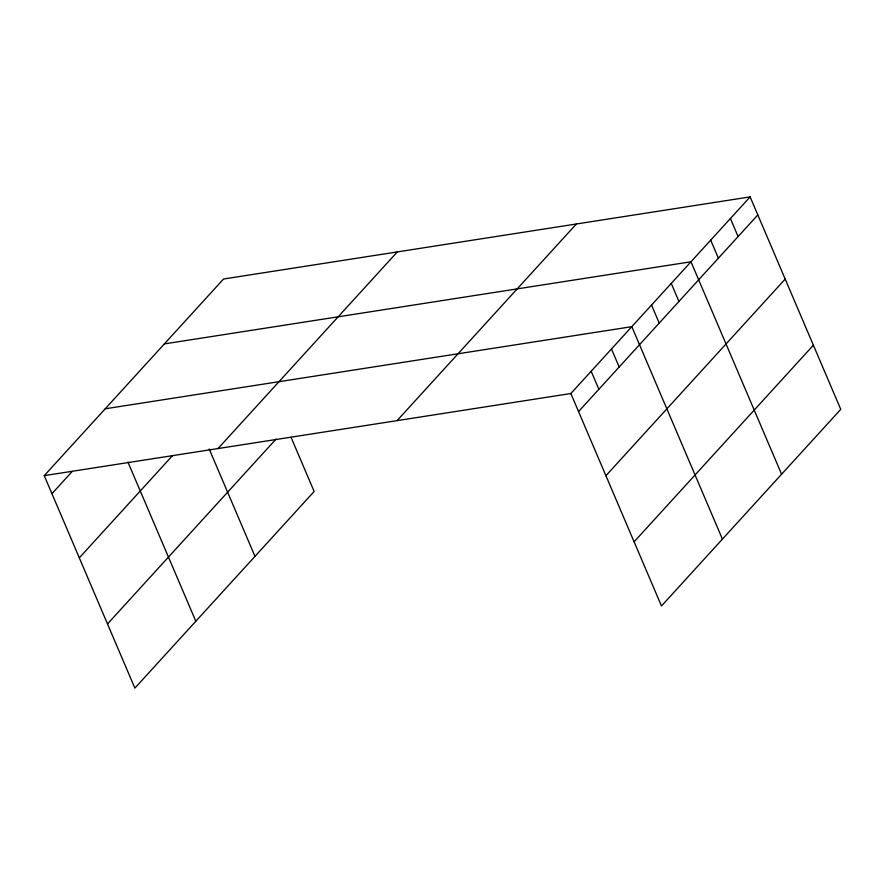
<?xml version="1.0" encoding="UTF-8"?>
<svg xmlns="http://www.w3.org/2000/svg" width="885" height="885" viewBox="0 0 885 885"><rect width="100%" height="100%" fill="white"/><g stroke="black" fill="none" stroke-linecap="round" stroke-linejoin="round"><path stroke-width="1.33" d="M291.077 437.378L314.142 491.474L134.874 688.11L44.25 475.654L223.529 279.018L750.126 196.89L840.75 409.346L661.471 605.982L570.858 393.526L750.126 196.89M51.938 493.686L72.26 471.406M79.307 557.849L172.531 455.598M218.031 448.551L397.31 251.915M107.505 623.947L276.02 439.115M397.077 420.629L576.356 223.993M578.547 411.569L757.825 214.933M605.915 475.721L785.194 279.085M634.103 541.83L813.381 345.194M164.367 343.911L690.975 261.783L781.588 474.238M105.204 408.793L631.813 326.676L722.425 539.131M44.25 475.654L570.858 393.526M730.413 218.529L738.101 236.56M710.688 240.156L718.388 258.188M671.25 283.41L678.939 301.453M651.526 305.048L659.225 323.08M611.491 348.955L619.179 366.998M591.169 371.246L598.868 389.278M209.181 448.983L254.98 556.355M127.927 462.058L195.828 621.248"/></g></svg>
